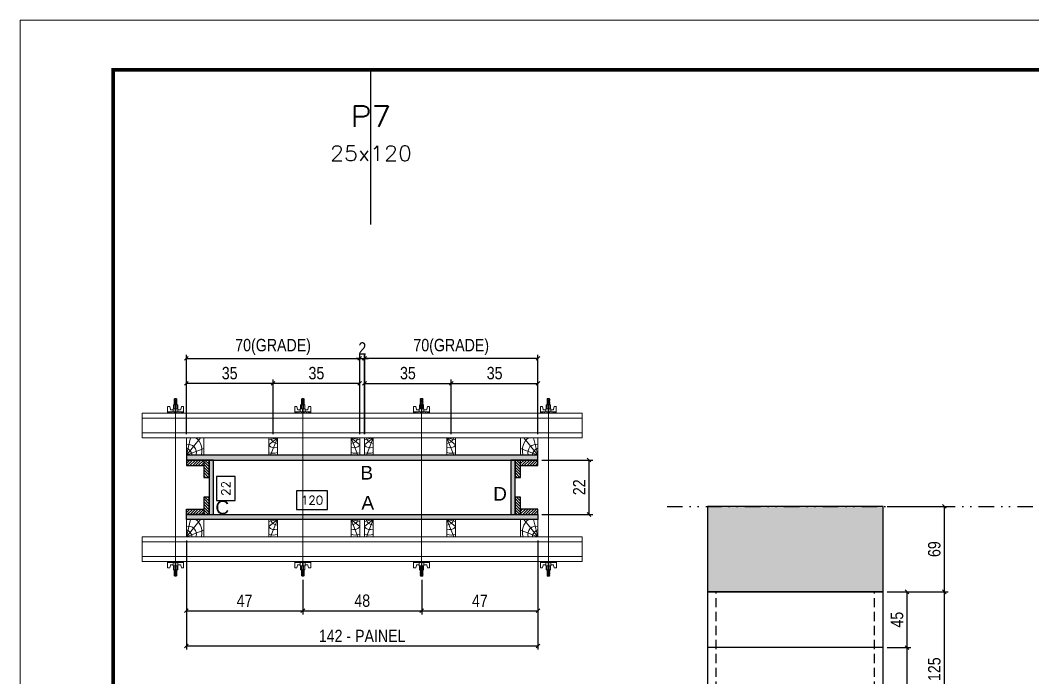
# Model space of a CAD drawing. Extents: x 14400 to 24104, y -21631 to 6985.
# Drawn here: x 16012 to 16830, y 3008 to 3539 of the extents above; entities that cross this region are included whole.
import ezdxf
from ezdxf.enums import TextEntityAlignment as Align

# ---------------------------------------------------------------- set-up
doc = ezdxf.new("R2010")
doc.units = 0
for name, pattern in [('DASHED', [0.75, 0.5, -0.25]), ('DIVIDE2', [0.625, 0.25, -0.125, 0, -0.125, 0, -0.125]), ('HIDDEN', [0.375, 0.25, -0.125])]:
    doc.linetypes.add(name, pattern=pattern)
for name, color, linetype in [('CHAPA', 1, 'Continuous'), ('COTA', 241, 'Continuous'), ('MEIO_PONT', 93, 'Continuous'), ('Nível', 160, 'Continuous'), ('Painéis', 200, 'Continuous'), ('SARR_2.2x7', 40, 'Continuous'), ('SARRAFO', 251, 'Continuous'), ('Texto de Titulo', 7, 'Continuous'), ('Texto Qtd Sarr', 242, 'Continuous'), ('TEXTO_GERAL', 7, 'Continuous')]:
    doc.layers.add(name, color=color, linetype=linetype)
for name, color, linetype, lineweight in [('Folhas', 255, 'Continuous', 9), ('Hachura', 251, 'Continuous', 9), ('Madeira', 126, 'Continuous', 18), ('Perfil Metálico', 224, 'Continuous', 18), ('SARRAFO DE PRESSAO', 251, 'DASHED', 9), ('Texto Seção', 7, 'Continuous', 15)]:
    doc.layers.add(name, color=color, linetype=linetype, lineweight=lineweight)
doc.styles.add('ARIAL', font='arial.ttf')
doc.styles.add('COTA TECNICA', font='techl___.ttf', dxfattribs={"height": 10})
doc.styles.add('COTA TECNICA 2X', font='techl___.ttf', dxfattribs={"height": 10})
doc.styles.add('ROMANS', font='romans.shx')
doc.dimstyles.new('PAINEL', dxfattribs={"dimtxt": 10, "dimasz": 3, "dimexe": 3, "dimexo": 3, "dimgap": 3, "dimtad": 1, "dimdec": 1, "dimzin": 12, "dimdsep": 46, "dimtxsty": 'COTA TECNICA', "dimblk1": 'OBLIQUE', "dimblk2": 'OBLIQUE', "dimsah": 1, "dimcen": 0.9, "dimclrd": 4, "dimclre": 4, "dimclrt": 240, "dimadec": 1, "dimazin": 3, "dimtfac": 1, "dimtdec": 1, "dimtmove": 0, "dimatfit": 3, "dimfxl": 1, "dimtolj": 1, "dimtzin": 12, "dimarcsym": 0})
doc.dimstyles.new('SECAO PILAR', dxfattribs={"dimtxt": 10, "dimasz": 3, "dimexe": 3, "dimexo": 3, "dimgap": 3, "dimtad": 1, "dimdec": 1, "dimlfac": 0.5, "dimzin": 12, "dimdsep": 46, "dimtxsty": 'COTA TECNICA 2X', "dimblk1": 'OBLIQUE', "dimblk2": 'OBLIQUE', "dimsah": 1, "dimcen": 0.9, "dimclrd": 256, "dimclre": 256, "dimclrt": 256, "dimadec": 1, "dimazin": 3, "dimtfac": 1, "dimtdec": 1, "dimtmove": 0, "dimatfit": 3, "dimfxl": 1, "dimtolj": 1, "dimtzin": 12, "dimarcsym": 0})
doc.dimstyles.new('SECÇÃO 2', dxfattribs={"dimtxt": 7, "dimasz": 6, "dimexe": 0.18, "dimexo": 2, "dimgap": -4, "dimtad": 3, "dimdec": 1, "dimlfac": 0.5, "dimzin": 12, "dimdsep": 46, "dimtxsty": 'ROMANS', "dimblk": 'ARCHTICK', "dimcen": 0.09, "dimse1": 1, "dimse2": 1, "dimsd1": 1, "dimsd2": 1, "dimclrd": 180, "dimclre": 5, "dimclrt": 1, "dimadec": 0, "dimazin": 3, "dimtfac": 1, "dimtdec": 1, "dimtofl": 0, "dimtmove": 0, "dimatfit": 3, "dimldrblk": 'ARCHTICK', "dimfxl": 1, "dimtolj": 1, "dimtzin": 0, "dimarcsym": 0})

# ---------------------------------------------------------------- blocks, each defined once
blk = doc.blocks.new('9999999999')
at = {"layer": 'Folhas'}
blk.add_lwpolyline([(98138.98, 34190.21), (99623.98, 34190.21), (99623.98, 35240.21), (98138.98, 35240.21)], close=True, dxfattribs=at)
at = {"layer": 'Folhas', "color": 30, "const_width": 3}
blk.add_lwpolyline([(98213.98, 34230.21), (99583.98, 34230.21), (99583.98, 35200.21), (98213.98, 35200.21)], close=True, dxfattribs=at)
blk = doc.blocks.new('*D941')
at = {"layer": 'COTA', "color": 180, "lineweight": -2, "transparency": 16777216}
for p, q in [((16185.53, 3170.49), (16170.53, 3170.49)), ((16170.53, 3170.49), (16170.53, 3151.16)), ((16185.53, 3151.16), (16185.53, 3170.49)), ((16170.53, 3151.16), (16185.53, 3151.16))]:
    blk.add_line(p, q, dxfattribs=at)
at = {"layer": 'Defpoints', "color": 0, "transparency": 16777216}
for p in [(16185.43, 3183.75), (16185.43, 3139.75), (16189.53, 3139.75)]:
    blk.add_point(p, dxfattribs=at)
at = {"layer": 'COTA', "color": 1, "transparency": 16777216, "insert": (16178.03, 3160.82), "char_height": 7, "attachment_point": 5, "rotation": 90, "style": 'ROMANS'}
blk.add_mtext('\\A1;22', dxfattribs=at)
blk = doc.blocks.new('_ArchTick')
at = {"color": 0, "linetype": 'ByBlock', "const_width": 0.15}
blk.add_lwpolyline([(-0.5, -0.5), (0.5, 0.5)], dxfattribs=at)
blk = doc.blocks.new('*D942')
at = {"layer": 'COTA', "color": 180, "lineweight": -2, "transparency": 16777216}
for p, q in [((16260.17, 3158.75), (16235.17, 3158.75)), ((16235.17, 3158.75), (16235.17, 3143.75)), ((16260.17, 3143.75), (16260.17, 3158.75)), ((16235.17, 3143.75), (16260.17, 3143.75))]:
    blk.add_line(p, q, dxfattribs=at)
at = {"layer": 'Defpoints', "color": 0, "transparency": 16777216}
for p in [(16168.11, 3139.75), (16408.11, 3139.75), (16408.11, 3139.75)]:
    blk.add_point(p, dxfattribs=at)
at = {"layer": 'COTA', "color": 1, "transparency": 16777216, "insert": (16247.67, 3151.25), "char_height": 7, "attachment_point": 5, "style": 'ROMANS'}
blk.add_mtext('\\A1;120', dxfattribs=at)
blk = doc.blocks.new('_Oblique')
at = {"color": 0, "linetype": 'ByBlock', "lineweight": -2}
blk.add_line((-0.5, -0.5), (0.5, 0.5), dxfattribs=at)
blk = doc.blocks.new('*D943')
at = {"layer": 'COTA', "lineweight": -2, "transparency": 16777216}
for p, q in [((16146.11, 3118.76), (16146.11, 3030.59)), ((16430.11, 3118.8), (16430.11, 3030.59)), ((16146.11, 3033.59), (16430.11, 3033.59))]:
    blk.add_line(p, q, dxfattribs=at)
at = {"layer": 'Defpoints', "color": 0, "transparency": 16777216}
for p in [(16146.11, 3121.76), (16430.11, 3121.8), (16430.11, 3033.59)]:
    blk.add_point(p, dxfattribs=at)
at = {"layer": 'COTA', "lineweight": -2, "transparency": 16777216, "xscale": 3, "yscale": 3, "zscale": 3, "rotation": 180}
blk.add_blockref('_Oblique', (16146.11, 3033.59), dxfattribs=at)
at = {"layer": 'COTA', "lineweight": -2, "transparency": 16777216, "xscale": 3, "yscale": 3, "zscale": 3}
blk.add_blockref('_Oblique', (16430.11, 3033.59), dxfattribs=at)
at = {"layer": 'COTA', "transparency": 16777216, "insert": (16288.11, 3041.66), "char_height": 10, "attachment_point": 5, "style": 'COTA TECNICA 2X'}
blk.add_mtext('\\A1;142 - PAINEL', dxfattribs=at)
blk = doc.blocks.new('*D944')
at = {"layer": 'COTA', "lineweight": -2, "transparency": 16777216}
for p, q in [((16146.11, 3118.75), (16146.11, 3059.01)), ((16240.18, 3086.98), (16240.18, 3059.01)), ((16146.11, 3062.01), (16240.18, 3062.01))]:
    blk.add_line(p, q, dxfattribs=at)
at = {"layer": 'Defpoints', "color": 0, "transparency": 16777216}
for p in [(16146.11, 3121.75), (16240.18, 3089.98), (16240.18, 3062.01)]:
    blk.add_point(p, dxfattribs=at)
at = {"layer": 'COTA', "lineweight": -2, "transparency": 16777216, "xscale": 3, "yscale": 3, "zscale": 3, "rotation": 180}
blk.add_blockref('_Oblique', (16146.11, 3062.01), dxfattribs=at)
at = {"layer": 'COTA', "lineweight": -2, "transparency": 16777216, "xscale": 3, "yscale": 3, "zscale": 3}
blk.add_blockref('_Oblique', (16240.18, 3062.01), dxfattribs=at)
at = {"layer": 'COTA', "transparency": 16777216, "insert": (16193.15, 3070.09), "char_height": 10, "attachment_point": 5, "style": 'COTA TECNICA 2X'}
blk.add_mtext('\\A1;47', dxfattribs=at)
blk = doc.blocks.new('*D945')
at = {"layer": 'COTA', "lineweight": -2, "transparency": 16777216}
for p, q in [((16430.11, 3118.75), (16430.11, 3059.01)), ((16336.18, 3086.98), (16336.18, 3059.01)), ((16336.18, 3062.01), (16430.11, 3062.01))]:
    blk.add_line(p, q, dxfattribs=at)
at = {"layer": 'Defpoints', "color": 0, "transparency": 16777216}
for p in [(16430.11, 3121.75), (16336.18, 3089.98), (16430.11, 3062.01)]:
    blk.add_point(p, dxfattribs=at)
at = {"layer": 'COTA', "lineweight": -2, "transparency": 16777216, "xscale": 3, "yscale": 3, "zscale": 3, "rotation": 180}
blk.add_blockref('_Oblique', (16336.18, 3062.01), dxfattribs=at)
at = {"layer": 'COTA', "lineweight": -2, "transparency": 16777216, "xscale": 3, "yscale": 3, "zscale": 3}
blk.add_blockref('_Oblique', (16430.11, 3062.01), dxfattribs=at)
at = {"layer": 'COTA', "transparency": 16777216, "insert": (16383.15, 3070.09), "char_height": 10, "attachment_point": 5, "style": 'COTA TECNICA 2X'}
blk.add_mtext('\\A1;47', dxfattribs=at)
blk = doc.blocks.new('C')
at = {"layer": 'Hachura', "color": 0}
for p, q in [((0, 3.22), (0, -3.22)), ((0.45, 3.22), (0, 3.22)), ((0.46, 3.16), (0, 3.16)), ((0.46, 3.05), (0, 3.05)), ((0.46, 2.88), (0, 2.88)), ((0, 2.75), (0, -1.16)), ((0.46, 2.65), (0, 2.65)), ((0.46, 2.23), (0, 2.23)), ((0.46, 1.51), (0, 1.51)), ((0.39, 0.49), (0.17, 0.49)), ((0.45, -3.23), (0.45, 3.22)), ((0.45, 3.22), (2.58, 3.22)), ((1.74, 0.97), (0.45, 0.97)), ((1.45, 0.1), (0.45, 0.1)), ((1.35, 1.94), (1.35, 0.96)), ((2.58, 2.39), (1.47, 2.09)), ((1.74, -0.97), (1.74, 0.97)), ((1.74, 0.97), (1.74, 0.84)), ((1.74, 0.97), (1.74, 0.84)), ((1.74, 0.84), (3.35, 0.84)), ((3.35, 0.45), (1.74, 0.45)), ((2.58, 3.22), (2.58, 2.39)), ((3.32, 0.84), (3.32, -0.84)), ((3.35, 0.84), (3.35, -0.84)), ((3.68, 0.45), (3.35, 0.45)), ((3.84, -0.52), (3.35, 0.45)), ((3.35, 0.06), (3.67, -0.57)), ((3.68, 0.45), (4.16, -0.52)), ((3.72, 0.5), (4.25, -0.57)), ((4.37, -0.55), (3.83, 0.53)), ((4.15, 0.45), (3.93, 0.45)), ((4.42, -0.52), (3.93, 0.45)), ((4.15, 0.45), (4.26, 0.45)), ((4.26, 0.45), (4.74, -0.52)), ((4.3, 0.5), (4.83, -0.57)), ((4.95, -0.55), (4.41, 0.53)), ((4.51, 0.45), (4.84, 0.45)), ((5, -0.52), (4.51, 0.45)), ((4.84, 0.45), (5.32, -0.52)), ((4.88, 0.5), (5.41, -0.57)), ((5.53, -0.55), (4.99, 0.53)), ((5.58, -0.52), (5.09, 0.45)), ((5.42, 0.45), (5.09, 0.45)), ((5.58, -0.52), (5.09, 0.45)), ((5.42, 0.45), (5.74, -0.19)), ((5.46, 0.5), (5.74, -0.07)), ((5.74, 0.19), (5.57, 0.53)), ((5.74, 0.32), (5.68, 0.45)), ((5.68, 0.45), (5.74, 0.45)), ((5.74, 0.45), (5.9, 0.29)), ((5.74, 0.45), (5.74, -0.52)), ((5.9, -0.36), (5.9, 0.29)), ((0.45, 0), (0, 0)), ((0.46, -1.52), (0, -1.52)), ((0.46, -2.23), (0, -2.23)), ((0.46, -2.65), (0, -2.65)), ((0.46, -2.88), (0, -2.88)), ((0.46, -3.05), (0, -3.05)), ((0.46, -3.16), (0, -3.16)), ((0, -3.22), (2.57, -3.22)), ((0.08, -0.48), (0.29, -0.48)), ((0.29, -0.48), (0.4, -0.48)), ((0.45, 0), (0.45, -0.97)), ((0.45, -0.16), (1.45, -0.16)), ((0.45, -0.65), (0.45, -0.32)), ((0.45, -3.23), (0.45, -0.65)), ((0.45, -0.97), (1.74, -0.97)), ((1.35, -1.94), (1.35, -0.97)), ((2.58, -2.39), (1.47, -2.1)), ((3.35, -0.32), (1.74, -0.32)), ((3.35, -0.84), (1.74, -0.84)), ((2.58, -3.23), (2.58, -2.39)), ((3.35, -0.07), (3.58, -0.52)), ((3.35, -0.52), (3.58, -0.52)), ((3.84, -0.52), (4.16, -0.52)), ((4.42, -0.52), (4.74, -0.52)), ((4.63, -0.52), (4.74, -0.52)), ((5, -0.52), (5.32, -0.52)), ((5.58, -0.52), (5.74, -0.52)), ((5.74, -0.52), (5.9, -0.36)), ((5.74, -0.52), (5.74, -0.52))]:
    blk.add_line(p, q, dxfattribs=at)
for centre, radius, start, end in [((1.52, 1.94), 0.161, 104.7436, 180), ((1.44, -0.03), 0.129, 272.695, 87.305), ((3.81, 0.39), 0.143, 25.5688, 154.4312), ((4.39, 0.39), 0.143, 25.5688, 154.4312), ((4.97, 0.39), 0.143, 25.5688, 154.4312), ((5.55, 0.39), 0.143, 25.5688, 154.4312), ((0.17, -0.37), 0.174, 221.744, 317.8592), ((1.52, -1.94), 0.161, 180, 255.2564), ((3.71, -0.4), 0.174, 222.1408, 318.256), ((4.29, -0.4), 0.174, 222.1408, 318.256), ((4.87, -0.4), 0.174, 222.1408, 318.256), ((5.45, -0.4), 0.174, 222.1408, 318.256), ((5.61, -0.4), 0.174, 317.8592, 318.256)]:
    blk.add_arc(centre, radius, start, end, dxfattribs=at)
blk = doc.blocks.new('*D946')
at = {"layer": 'COTA', "lineweight": -2, "transparency": 16777216}
for p, q in [((16240.18, 3086.98), (16240.18, 3059.01)), ((16336.18, 3086.98), (16336.18, 3059.01)), ((16240.18, 3062.01), (16336.18, 3062.01))]:
    blk.add_line(p, q, dxfattribs=at)
at = {"layer": 'Defpoints', "color": 0, "transparency": 16777216}
for p in [(16240.18, 3089.98), (16336.18, 3089.98), (16336.18, 3062.01)]:
    blk.add_point(p, dxfattribs=at)
at = {"layer": 'COTA', "lineweight": -2, "transparency": 16777216, "xscale": 3, "yscale": 3, "zscale": 3, "rotation": 180}
blk.add_blockref('_Oblique', (16240.18, 3062.01), dxfattribs=at)
at = {"layer": 'COTA', "lineweight": -2, "transparency": 16777216, "xscale": 3, "yscale": 3, "zscale": 3}
blk.add_blockref('_Oblique', (16336.18, 3062.01), dxfattribs=at)
at = {"layer": 'COTA', "transparency": 16777216, "insert": (16288.18, 3070.11), "char_height": 10, "attachment_point": 5, "style": 'COTA TECNICA 2X'}
blk.add_mtext('\\A1;48', dxfattribs=at)
blk = doc.blocks.new('*D947')
at = {"layer": 'COTA', "lineweight": -2, "transparency": 16777216}
for p, q in [((16290.01, 3204.75), (16290.01, 3248.68)), ((16360.11, 3204.75), (16360.11, 3248.68)), ((16290.01, 3245.68), (16360.11, 3245.68))]:
    blk.add_line(p, q, dxfattribs=at)
at = {"layer": 'Defpoints', "color": 0, "transparency": 16777216}
for p in [(16360.11, 3245.68), (16290.01, 3201.75), (16360.11, 3201.75)]:
    blk.add_point(p, dxfattribs=at)
at = {"layer": 'COTA', "lineweight": -2, "transparency": 16777216, "xscale": 3, "yscale": 3, "zscale": 3, "rotation": 180}
blk.add_blockref('_Oblique', (16290.01, 3245.68), dxfattribs=at)
at = {"layer": 'COTA', "lineweight": -2, "transparency": 16777216, "xscale": 3, "yscale": 3, "zscale": 3}
blk.add_blockref('_Oblique', (16360.11, 3245.68), dxfattribs=at)
at = {"layer": 'COTA', "transparency": 16777216, "insert": (16325.06, 3253.9), "char_height": 10, "attachment_point": 5, "style": 'COTA TECNICA 2X'}
blk.add_mtext('\\A1;35', dxfattribs=at)
blk = doc.blocks.new('*D948')
at = {"layer": 'COTA', "lineweight": -2, "transparency": 16777216}
for p, q in [((16360.11, 3204.75), (16360.11, 3248.68)), ((16430.11, 3204.75), (16430.11, 3248.68)), ((16360.11, 3245.68), (16430.11, 3245.68))]:
    blk.add_line(p, q, dxfattribs=at)
at = {"layer": 'Defpoints', "color": 0, "transparency": 16777216}
for p in [(16430.11, 3245.68), (16360.11, 3201.75), (16430.11, 3201.75)]:
    blk.add_point(p, dxfattribs=at)
at = {"layer": 'COTA', "lineweight": -2, "transparency": 16777216, "xscale": 3, "yscale": 3, "zscale": 3, "rotation": 180}
blk.add_blockref('_Oblique', (16360.11, 3245.68), dxfattribs=at)
at = {"layer": 'COTA', "lineweight": -2, "transparency": 16777216, "xscale": 3, "yscale": 3, "zscale": 3}
blk.add_blockref('_Oblique', (16430.11, 3245.68), dxfattribs=at)
at = {"layer": 'COTA', "transparency": 16777216, "insert": (16395.11, 3253.9), "char_height": 10, "attachment_point": 5, "style": 'COTA TECNICA 2X'}
blk.add_mtext('\\A1;35', dxfattribs=at)
blk = doc.blocks.new('*D949')
at = {"layer": 'COTA', "lineweight": -2, "transparency": 16777216}
for p, q in [((16290.01, 3204.75), (16290.01, 3268.87)), ((16430.11, 3265.87), (16290.01, 3265.87)), ((16430.11, 3204.75), (16430.11, 3268.87))]:
    blk.add_line(p, q, dxfattribs=at)
at = {"layer": 'Defpoints', "color": 0, "transparency": 16777216}
for p in [(16290.01, 3265.87), (16290.01, 3201.75), (16430.11, 3201.75)]:
    blk.add_point(p, dxfattribs=at)
at = {"layer": 'COTA', "lineweight": -2, "transparency": 16777216, "xscale": 3, "yscale": 3, "zscale": 3, "rotation": 180}
blk.add_blockref('_Oblique', (16290.01, 3265.87), dxfattribs=at)
at = {"layer": 'COTA', "lineweight": -2, "transparency": 16777216, "xscale": 3, "yscale": 3, "zscale": 3}
blk.add_blockref('_Oblique', (16430.11, 3265.87), dxfattribs=at)
at = {"layer": 'COTA', "transparency": 16777216, "insert": (16360.06, 3275.09), "char_height": 10, "attachment_point": 5, "style": 'COTA TECNICA 2X'}
blk.add_mtext('\\A1;70(GRADE)', dxfattribs=at)
blk = doc.blocks.new('*D950')
at = {"layer": 'COTA', "lineweight": -2, "transparency": 16777216}
for p, q in [((16433.12, 3183.75), (16474.42, 3183.75)), ((16471.42, 3139.75), (16471.42, 3183.75)), ((16433.11, 3139.75), (16474.42, 3139.75))]:
    blk.add_line(p, q, dxfattribs=at)
at = {"layer": 'Defpoints', "color": 0, "transparency": 16777216}
for p in [(16430.12, 3183.75), (16471.42, 3183.75), (16430.11, 3139.75)]:
    blk.add_point(p, dxfattribs=at)
at = {"layer": 'COTA', "lineweight": -2, "transparency": 16777216, "xscale": 3, "yscale": 3, "zscale": 3}
for p, rotation in [((16471.42, 3183.75), 90), ((16471.42, 3139.75), 270)]:
    blk.add_blockref('_Oblique', p, dxfattribs=dict(at, rotation=rotation))
at = {"layer": 'COTA', "transparency": 16777216, "insert": (16463.42, 3161.75), "char_height": 10, "attachment_point": 5, "rotation": 90, "style": 'COTA TECNICA 2X'}
blk.add_mtext('\\A1;22', dxfattribs=at)
blk = doc.blocks.new('PONTALETE')
at = {"layer": 'Madeira'}
for q in [(2.71, 7), (7, 5.76), (7, 1.74)]:
    blk.add_line((0, 0), q, dxfattribs=at)
blk.add_lwpolyline([(0, 0), (7, 0), (7, 7), (0, 7)], close=True, dxfattribs=at)
for centre, radius, start, end in [((2.04, 0.06), 6.23, 37.2818, 109.0913), ((1.09, 0.9), 3.19, 343.603, 109.9847), ((-0.21, -0.78), 3.09, 14.6322, 86.0383)]:
    blk.add_arc(centre, radius, start, end, dxfattribs=at)
blk = doc.blocks.new('MEIO PONTALETE')
at = {"layer": 'Madeira'}
for q in [(2.71, 7), (3.5, 2.88), (3.5, 0.87)]:
    blk.add_line((0, 0), q, dxfattribs=at)
blk.add_lwpolyline([(0, 0), (3.5, 0), (3.5, 7), (0, 7)], close=True, dxfattribs=at)
for centre, radius, start, end in [((2.04, 0.06), 6.23, 76.4499, 109.0913), ((1.09, 0.9), 3.19, 40.9063, 109.9847), ((-0.21, -0.78), 3.09, 14.6322, 86.0383)]:
    blk.add_arc(centre, radius, start, end, dxfattribs=at)
blk = doc.blocks.new('titulo1')
at = {"layer": 'Defpoints', "color": 252, "linetype": 'HIDDEN', "ltscale": 2}
blk.add_line((0, 0), (0, 125), dxfattribs=at)
at = {"layer": 'Defpoints', "style": 'ROMANS', "oblique": 15}
blk.add_attdef('FOLHA', text='', height=10, dxfattribs=at).set_placement((0, 15.58), align=Align.MIDDLE_CENTER)
at = {"layer": 'Texto Qtd Sarr', "color": 3, "style": 'ROMANS', "oblique": 15}
for tag, height, p in [('TITULO', 17, (0, 71.45)), ('SEÇÃO', 12, (0, 41.55))]:
    blk.add_attdef(tag, text='', height=height, dxfattribs=at).set_placement(p, align=Align.MIDDLE_CENTER)
blk = doc.blocks.new('*D951')
at = {"layer": 'COTA', "lineweight": -2, "transparency": 16777216}
for p, q in [((16216.11, 3204.75), (16216.11, 3248.68)), ((16286.21, 3204.75), (16286.21, 3248.68)), ((16286.21, 3245.68), (16216.11, 3245.68))]:
    blk.add_line(p, q, dxfattribs=at)
at = {"layer": 'Defpoints', "color": 0, "transparency": 16777216}
for p in [(16216.11, 3245.68), (16216.11, 3201.75), (16286.21, 3201.75)]:
    blk.add_point(p, dxfattribs=at)
at = {"layer": 'COTA', "lineweight": -2, "transparency": 16777216, "xscale": 3, "yscale": 3, "zscale": 3, "rotation": 180}
blk.add_blockref('_Oblique', (16216.11, 3245.68), dxfattribs=at)
at = {"layer": 'COTA', "lineweight": -2, "transparency": 16777216, "xscale": 3, "yscale": 3, "zscale": 3}
blk.add_blockref('_Oblique', (16286.21, 3245.68), dxfattribs=at)
at = {"layer": 'COTA', "transparency": 16777216, "insert": (16251.16, 3253.9), "char_height": 10, "attachment_point": 5, "style": 'COTA TECNICA 2X'}
blk.add_mtext('\\A1;35', dxfattribs=at)
blk = doc.blocks.new('*D952')
at = {"layer": 'COTA', "lineweight": -2, "transparency": 16777216}
for p, q in [((16146.11, 3204.75), (16146.11, 3248.68)), ((16216.11, 3204.75), (16216.11, 3248.68)), ((16216.11, 3245.68), (16146.11, 3245.68))]:
    blk.add_line(p, q, dxfattribs=at)
at = {"layer": 'Defpoints', "color": 0, "transparency": 16777216}
for p in [(16146.11, 3245.68), (16146.11, 3201.75), (16216.11, 3201.75)]:
    blk.add_point(p, dxfattribs=at)
at = {"layer": 'COTA', "lineweight": -2, "transparency": 16777216, "xscale": 3, "yscale": 3, "zscale": 3, "rotation": 180}
blk.add_blockref('_Oblique', (16146.11, 3245.68), dxfattribs=at)
at = {"layer": 'COTA', "lineweight": -2, "transparency": 16777216, "xscale": 3, "yscale": 3, "zscale": 3}
blk.add_blockref('_Oblique', (16216.11, 3245.68), dxfattribs=at)
at = {"layer": 'COTA', "transparency": 16777216, "insert": (16181.11, 3253.9), "char_height": 10, "attachment_point": 5, "style": 'COTA TECNICA 2X'}
blk.add_mtext('\\A1;35', dxfattribs=at)
blk = doc.blocks.new('*D953')
at = {"layer": 'COTA', "lineweight": -2, "transparency": 16777216}
for p, q in [((16146.12, 3204.75), (16146.12, 3268.87)), ((16146.12, 3265.87), (16286.21, 3265.87)), ((16286.21, 3204.75), (16286.21, 3268.87))]:
    blk.add_line(p, q, dxfattribs=at)
at = {"layer": 'Defpoints', "color": 0, "transparency": 16777216}
for p in [(16286.21, 3265.87), (16146.12, 3201.75), (16286.21, 3201.75)]:
    blk.add_point(p, dxfattribs=at)
at = {"layer": 'COTA', "lineweight": -2, "transparency": 16777216, "xscale": 3, "yscale": 3, "zscale": 3, "rotation": 180}
blk.add_blockref('_Oblique', (16146.12, 3265.87), dxfattribs=at)
at = {"layer": 'COTA', "lineweight": -2, "transparency": 16777216, "xscale": 3, "yscale": 3, "zscale": 3}
blk.add_blockref('_Oblique', (16286.21, 3265.87), dxfattribs=at)
at = {"layer": 'COTA', "transparency": 16777216, "insert": (16216.17, 3275.09), "char_height": 10, "attachment_point": 5, "style": 'COTA TECNICA 2X'}
blk.add_mtext('\\A1;70(GRADE)', dxfattribs=at)
blk = doc.blocks.new('*D972')
at = {"layer": 'COTA', "lineweight": -2, "transparency": 16777216}
for p, q in [((16286.21, 3265.87), (16283.21, 3265.87)), ((16286.21, 3204.75), (16286.21, 3268.87)), ((16286.21, 3265.87), (16290.21, 3265.87)), ((16290.21, 3204.75), (16290.21, 3268.87)), ((16290.21, 3265.87), (16293.21, 3265.87))]:
    blk.add_line(p, q, dxfattribs=at)
at = {"layer": 'Defpoints', "color": 0, "transparency": 16777216}
for p in [(16290.21, 3265.87), (16286.21, 3201.75), (16290.21, 3201.75)]:
    blk.add_point(p, dxfattribs=at)
at = {"layer": 'COTA', "lineweight": -2, "transparency": 16777216, "xscale": 3, "yscale": 3, "zscale": 3}
blk.add_blockref('_Oblique', (16286.21, 3265.87), dxfattribs=at)
at = {"layer": 'COTA', "lineweight": -2, "transparency": 16777216, "xscale": 3, "yscale": 3, "zscale": 3, "rotation": 180}
blk.add_blockref('_Oblique', (16290.21, 3265.87), dxfattribs=at)
at = {"layer": 'COTA', "transparency": 16777216, "insert": (16288.21, 3273.87), "char_height": 10, "attachment_point": 5, "style": 'COTA TECNICA 2X'}
blk.add_mtext('\\A1;2', dxfattribs=at)
blk = doc.blocks.new('*D970')
at = {"layer": 'COTA', "color": 4, "lineweight": -2, "transparency": 16777216}
for p, q in [((16712.01, 3077.29), (16761.37, 3077.29)), ((16758.37, 2952.29), (16758.37, 3077.29)), ((16712.01, 2952.29), (16761.37, 2952.29))]:
    blk.add_line(p, q, dxfattribs=at)
at = {"layer": 'Defpoints', "color": 0, "transparency": 16777216}
for p in [(16709.01, 3077.29), (16758.37, 3077.29), (16709.01, 2952.29)]:
    blk.add_point(p, dxfattribs=at)
at = {"layer": 'COTA', "color": 4, "lineweight": -2, "transparency": 16777216, "xscale": 3, "yscale": 3, "zscale": 3}
for p, rotation in [((16758.37, 3077.29), 90), ((16758.37, 2952.29), 270)]:
    blk.add_blockref('_Oblique', p, dxfattribs=dict(at, rotation=rotation))
at = {"layer": 'COTA', "color": 240, "transparency": 16777216, "insert": (16750.26, 3014.79), "char_height": 10, "attachment_point": 5, "rotation": 90, "style": 'COTA TECNICA'}
blk.add_mtext('\\A1;125', dxfattribs=at)
blk = doc.blocks.new('*D971')
at = {"layer": 'COTA', "color": 4, "lineweight": -2, "transparency": 16777216}
for p, q in [((16712.01, 3032.29), (16731.26, 3032.29)), ((16728.26, 2952.29), (16728.26, 3032.29)), ((16712.01, 2952.29), (16731.26, 2952.29))]:
    blk.add_line(p, q, dxfattribs=at)
at = {"layer": 'Defpoints', "color": 0, "transparency": 16777216}
for p in [(16709.01, 3032.29), (16728.26, 3032.29), (16709.01, 2952.29)]:
    blk.add_point(p, dxfattribs=at)
at = {"layer": 'COTA', "color": 4, "lineweight": -2, "transparency": 16777216, "xscale": 3, "yscale": 3, "zscale": 3}
for p, rotation in [((16728.26, 3032.29), 90), ((16728.26, 2952.29), 270)]:
    blk.add_blockref('_Oblique', p, dxfattribs=dict(at, rotation=rotation))
at = {"layer": 'COTA', "color": 240, "transparency": 16777216, "insert": (16720.14, 2992.29), "char_height": 10, "attachment_point": 5, "rotation": 90, "style": 'COTA TECNICA'}
blk.add_mtext('\\A1;80', dxfattribs=at)
blk = doc.blocks.new('*D975')
at = {"layer": 'COTA', "color": 4, "lineweight": -2, "transparency": 16777216}
for p, q in [((16712.01, 3077.29), (16731.26, 3077.29)), ((16728.26, 3032.29), (16728.26, 3077.29)), ((16712.01, 3032.29), (16731.26, 3032.29))]:
    blk.add_line(p, q, dxfattribs=at)
at = {"layer": 'Defpoints', "color": 0, "transparency": 16777216}
for p in [(16709.01, 3077.29), (16728.26, 3077.29), (16709.01, 3032.29)]:
    blk.add_point(p, dxfattribs=at)
at = {"layer": 'COTA', "color": 4, "lineweight": -2, "transparency": 16777216, "xscale": 3, "yscale": 3, "zscale": 3}
for p, rotation in [((16728.26, 3077.29), 90), ((16728.26, 3032.29), 270)]:
    blk.add_blockref('_Oblique', p, dxfattribs=dict(at, rotation=rotation))
at = {"layer": 'COTA', "color": 240, "transparency": 16777216, "insert": (16720.15, 3054.79), "char_height": 10, "attachment_point": 5, "rotation": 90, "style": 'COTA TECNICA'}
blk.add_mtext('\\A1;45', dxfattribs=at)
blk = doc.blocks.new('*D976')
at = {"layer": 'COTA', "color": 4, "lineweight": -2, "transparency": 16777216}
for p, q in [((16712.01, 3146.29), (16761.37, 3146.29)), ((16758.37, 3077.29), (16758.37, 3146.29)), ((16712.01, 3077.29), (16761.37, 3077.29))]:
    blk.add_line(p, q, dxfattribs=at)
at = {"layer": 'Defpoints', "color": 0, "transparency": 16777216}
for p in [(16709.01, 3146.29), (16758.37, 3146.29), (16709.01, 3077.29)]:
    blk.add_point(p, dxfattribs=at)
at = {"layer": 'COTA', "color": 4, "lineweight": -2, "transparency": 16777216, "xscale": 3, "yscale": 3, "zscale": 3}
for p, rotation in [((16758.37, 3146.29), 90), ((16758.37, 3077.29), 270)]:
    blk.add_blockref('_Oblique', p, dxfattribs=dict(at, rotation=rotation))
at = {"layer": 'COTA', "color": 240, "transparency": 16777216, "insert": (16750.24, 3111.79), "char_height": 10, "attachment_point": 5, "rotation": 90, "style": 'COTA TECNICA'}
blk.add_mtext('\\A1;69', dxfattribs=at)

msp = doc.modelspace()

# ---------------------------------------------------------------- hatches: boundary and pattern name
at = {"layer": 'COTA'}
h = msp.add_hatch(dxfattribs=at)
h.set_pattern_fill('AR-CONC', color=256, scale=0.03)
h.set_pattern_definition([(50, (-7, -2297.15), (5.4655401, -0.4781726), [0.5715, -6.2865]), (355, (-7, -2297.15), (-1.0573026, 5.7317054), [0.4572, -5.0292175]), (100.451445, (-6.5445, -2297.19), (4.4082374, 5.2535326), [0.4857003, -5.3427073]), (46.1842, (-7, -2295.626), (8.1323712, -1.2612698), [0.85725, -9.42975]), (96.63556, (-6.322, -2295.731), (7.122124, 7.4227837), [0.7285507, -8.0140682]), (351.18415, (-7, -2295.626), (7.122124, 7.4227837), [0.685799, -7.543792]), (21, (-6.238, -2296.007), (4.5484317, -3.067956), [0.5715, -6.2865]), (326, (-6.238, -2296.007), (1.8540609, 5.525639), [0.4572, -5.0292]), (71.451445, (-5.859, -2296.263), (6.4024926, 2.457683), [0.4857003, -5.3426981]), (37.5, (-7, -2297.1502), (0.0926581, 2.53665117), [0, -4.96824, 0, -5.1054, 0, -5.04825]), (7.5, (-7, -2297.1502), (2.00458988, 3.00541724), [0, -2.91084, 0, -4.85394, 0, -1.92405]), (327.5, (-8.6993, -2297.1502), (4.06771786, -0.17186232), [0, -1.905, 0, -5.9436, 0, -7.8867]), (317.5, (-9.4613, -2297.1502), (4.44387544, 0.7627947), [0, -2.4765, 0, -3.94716, 0, -5.6007])])
h.paths.add_polyline_path([(16709.01, 3146.29), (16567.01, 3146.29), (16567.01, 3077.29), (16709.01, 3077.29)])
at = {"layer": 'Hachura'}
h = msp.add_hatch(color=256, dxfattribs=at)
h.dxf.hatch_style = 1
h.paths.add_polyline_path([(16430.11, 3183.75), (16430.11, 3187.75), (16146.11, 3187.75), (16146.11, 3183.75)])
h = msp.add_hatch(dxfattribs=at)
h.set_pattern_fill('ANSI31', color=256, scale=0.5, angle=180, style=0)
h.set_pattern_definition([(225, (7022.1627, -19745.6582), (1.12253202, -1.12253202), [])])
h.paths.add_polyline_path([(16160.11, 3183.75), (16160.11, 3179.35), (16146.11, 3179.35), (16146.11, 3183.75)])
h = msp.add_hatch(dxfattribs=at)
h.set_pattern_fill('ANSI31', color=256, scale=0.5, angle=270, style=0)
h.set_pattern_definition([(315, (39055.9227, -6319.2019), (1.12253202, 1.12253202), [])])
h.paths.add_polyline_path([(16164.51, 3169.75), (16160.11, 3169.75), (16160.11, 3183.75), (16164.51, 3183.75)])
h = msp.add_hatch(color=256, dxfattribs=at)
h.dxf.hatch_style = 1
h.paths.add_polyline_path([(16164.51, 3139.75), (16168.11, 3139.75), (16168.11, 3183.75), (16164.51, 3183.75)])
h = msp.add_hatch(color=256, dxfattribs=at)
h.dxf.hatch_style = 1
h.paths.add_polyline_path([(16408.11, 3139.75), (16411.71, 3139.75), (16411.71, 3183.75), (16408.11, 3183.75)])
h = msp.add_hatch(dxfattribs=at)
h.set_pattern_fill('ANSI31', color=256, scale=0.5, angle=270, style=0)
h.set_pattern_definition([(315, (39307.5227, -6319.2019), (1.12253202, 1.12253202), [])])
h.paths.add_polyline_path([(16416.11, 3169.75), (16411.71, 3169.75), (16411.71, 3183.75), (16416.11, 3183.75)])
h = msp.add_hatch(dxfattribs=at)
h.set_pattern_fill('ANSI31', color=256, scale=0.5, angle=180, style=0)
h.set_pattern_definition([(225, (7292.1627, -19745.6582), (1.12253202, -1.12253202), [])])
h.paths.add_polyline_path([(16430.11, 3183.75), (16430.11, 3179.35), (16416.11, 3179.35), (16416.11, 3183.75)])
h = msp.add_hatch(dxfattribs=at)
h.set_pattern_fill('ANSI31', color=256, scale=0.5, angle=270, style=0)
h.set_pattern_definition([(315, (39055.9227, -6349.2019), (1.12253202, 1.12253202), [])])
h.paths.add_polyline_path([(16164.51, 3139.75), (16160.11, 3139.75), (16160.11, 3153.75), (16164.51, 3153.75)])
h = msp.add_hatch(dxfattribs=at)
h.set_pattern_fill('ANSI31', color=256, scale=0.5, angle=270, style=0)
h.set_pattern_definition([(315, (39307.5227, -6349.2019), (1.12253202, 1.12253202), [])])
h.paths.add_polyline_path([(16416.11, 3139.75), (16411.71, 3139.75), (16411.71, 3153.75), (16416.11, 3153.75)])
h = msp.add_hatch(dxfattribs=at)
h.set_pattern_fill('ANSI31', color=256, scale=0.5, angle=180, style=0)
h.set_pattern_definition([(225, (7022.1627, -19751.6582), (1.12253202, -1.12253202), [])])
h.paths.add_polyline_path([(16160.11, 3139.75), (16160.11, 3144.15), (16146.11, 3144.15), (16146.11, 3139.75)])
h = msp.add_hatch(dxfattribs=at)
h.set_pattern_fill('ANSI31', color=256, scale=0.5, angle=180, style=0)
h.set_pattern_definition([(225, (6927.1627, -19751.6582), (1.12253202, -1.12253202), [])])
h.paths.add_polyline_path([(16416.11, 3139.75), (16416.11, 3144.15), (16430.11, 3144.15), (16430.11, 3139.75)])
h = msp.add_hatch(color=256, dxfattribs=at)
h.dxf.hatch_style = 1
h.paths.add_polyline_path([(16430.11, 3139.75), (16430.11, 3135.75), (16146.11, 3135.75), (16146.11, 3139.75)])

# ---------------------------------------------------------------- linework, layer by layer
at = {"layer": 'CHAPA'}
for points in [[(16430.11, 3183.75), (16430.11, 3187.75), (16146.11, 3187.75), (16146.11, 3183.75)], [(16164.51, 3139.75), (16168.11, 3139.75), (16168.11, 3183.75), (16164.51, 3183.75)], [(16408.11, 3139.75), (16411.71, 3139.75), (16411.71, 3183.75), (16408.11, 3183.75)], [(16430.11, 3139.75), (16430.11, 3135.75), (16146.11, 3135.75), (16146.11, 3139.75)]]:
    msp.add_lwpolyline(points, close=True, dxfattribs=at)
at = {"layer": 'COTA'}
msp.add_lwpolyline([(16567.01, 3077.29), (16709.01, 3077.29), (16709.01, 3146.29), (16567.01, 3146.29)], close=True, dxfattribs=at)
at = {"layer": 'Hachura'}
for p, q in [((16137.43, 3090.98), (16137.43, 3228.72)), ((16240.11, 3090.98), (16240.12, 3228.72)), ((16336.11, 3090.98), (16336.12, 3228.72)), ((16438.5, 3090.98), (16438.5, 3228.72))]:
    msp.add_line(p, q, dxfattribs=at)
at = {"layer": 'Madeira'}
for points in [[(16286.21, 3187.75), (16286.21, 3201.75), (16146.11, 3201.75), (16146.11, 3187.75)], [(16290.01, 3187.75), (16290.01, 3201.75), (16430.11, 3201.75), (16430.11, 3187.75)], [(16286.21, 3121.75), (16286.21, 3135.75), (16146.11, 3135.75), (16146.11, 3121.75)], [(16290.01, 3121.75), (16290.01, 3135.75), (16430.11, 3135.75), (16430.11, 3121.75)]]:
    msp.add_lwpolyline(points, close=True, dxfattribs=at)
at = {"layer": 'Nível', "color": 4, "linetype": 'DIVIDE2', "ltscale": 50}
msp.add_line((16534.36, 3146.29), (17456.97, 3146.29), dxfattribs=at)
at = {"layer": 'Painéis'}
for p, q in [((16567.01, 3077.29), (16567.01, 2830.29)), ((16709.01, 3077.29), (16567.01, 3077.29)), ((16709.01, 2830.29), (16709.01, 3077.29)), ((16709.01, 3032.29), (16567.01, 3032.29))]:
    msp.add_line(p, q, dxfattribs=at)
at = {"layer": 'Perfil Metálico'}
for p, q in [((16465.83, 3217.69), (16110.4, 3217.69)), ((16465.83, 3205.69), (16110.4, 3205.69)), ((16465.83, 3117.75), (16110.4, 3117.75)), ((16465.83, 3105.75), (16110.4, 3105.75))]:
    msp.add_line(p, q, dxfattribs=at)
for points in [[(16465.83, 3201.75), (16465.83, 3221.75), (16110.4, 3221.69), (16110.4, 3201.69)], [(16110.4, 3121.75), (16110.4, 3101.75), (16465.83, 3101.81), (16465.83, 3121.81)]]:
    msp.add_lwpolyline(points, close=True, dxfattribs=at)
at = {"layer": 'SARR_2.2x7', "linetype": 'HIDDEN', "ltscale": 30}
for p, q in [((16574.01, 2952.29), (16574.01, 3077.29)), ((16702.01, 2952.29), (16702.01, 3077.29))]:
    msp.add_line(p, q, dxfattribs=at)
at = {"layer": 'SARRAFO'}
for points in [[(16160.11, 3183.75), (16146.11, 3183.75), (16146.11, 3179.35), (16160.11, 3179.35)], [(16416.11, 3179.35), (16430.11, 3179.35), (16430.11, 3183.75), (16416.11, 3183.75)], [(16160.11, 3139.75), (16146.11, 3139.75), (16146.11, 3144.15), (16160.11, 3144.15)], [(16416.11, 3139.75), (16430.11, 3139.75), (16430.11, 3144.15), (16416.11, 3144.15)]]:
    msp.add_lwpolyline(points, dxfattribs=at)
for points in [[(16160.11, 3183.75), (16160.11, 3169.75), (16164.51, 3169.75), (16164.51, 3183.75)], [(16411.71, 3183.75), (16411.71, 3169.75), (16416.11, 3169.75), (16416.11, 3183.75)], [(16160.11, 3153.75), (16160.11, 3139.75), (16164.51, 3139.75), (16164.51, 3153.75)], [(16411.71, 3153.75), (16411.71, 3139.75), (16416.11, 3139.75), (16416.11, 3153.75)]]:
    msp.add_lwpolyline(points, close=True, dxfattribs=at)

# ---------------------------------------------------------------- block references
at = {"layer": 'Hachura', "linetype": 'Continuous', "yscale": 2, "zscale": 2}
for p, xscale, rotation in [((16137.43, 3221.72), -2, 270), ((16240.11, 3221.72), 2, 90.00000000000001), ((16336.11, 3221.72), 2, 90.00000000000001), ((16438.49, 3221.72), 2, 90.00000000000001), ((16137.43, 3101.78), 2, 270), ((16240.11, 3101.78), -2, 90), ((16336.11, 3101.78), -2, 90), ((16438.5, 3101.78), -2, 90)]:
    msp.add_blockref('C', p, dxfattribs=dict(at, xscale=xscale, rotation=rotation))
at = {"layer": 'MEIO_PONT'}
for name, p, xscale, yscale, zscale, rotation in [('PONTALETE', (16146.11, 3187.75), -2, 2, 2, 270), ('MEIO PONTALETE', (16219.61, 3201.75), 1.999999997962732, 1.999999997962732, 1.999999997962732, 180), ('MEIO PONTALETE', (16279.21, 3201.75), -1.999999997962732, 1.999999997962732, 1.999999997962732, 180), ('MEIO PONTALETE', (16297.01, 3201.75), 1.999999997962732, 1.999999997962732, 1.999999997962732, 180), ('MEIO PONTALETE', (16356.61, 3201.75), -1.999999997962732, 1.999999997962732, 1.999999997962732, 180), ('PONTALETE', (16430.11, 3187.75), 2, 2, 2, 89.99999999999997), ('PONTALETE', (16146.11, 3121.75), -2, 2, 2, 270), ('MEIO PONTALETE', (16219.61, 3135.75), 1.999999997962732, 1.999999997962732, 1.999999997962732, 180), ('MEIO PONTALETE', (16279.21, 3135.75), -1.999999997962732, 1.999999997962732, 1.999999997962732, 180), ('MEIO PONTALETE', (16297.01, 3135.75), 1.999999997962732, 1.999999997962732, 1.999999997962732, 180), ('MEIO PONTALETE', (16356.61, 3135.75), -1.999999997962732, 1.999999997962732, 1.999999997962732, 180), ('PONTALETE', (16430.11, 3121.75), 2, 2, 2, 89.99999999999997)]:
    msp.add_blockref(name, p, dxfattribs=dict(at, xscale=xscale, yscale=yscale, zscale=zscale, rotation=rotation))
at = {"layer": 'SARRAFO DE PRESSAO', "color": 6, "linetype": 'ByBlock'}
msp.add_blockref('9999999999', (-82127.01, -31701.2), dxfattribs=at)
at = {"layer": 'Texto Seção'}
ref = msp.add_blockref('titulo1', (16295.21, 3374), dxfattribs=at)
ref.add_attrib('TITULO', 'P7', dxfattribs={"layer": 'Texto de Titulo', "color": 7, "height": 17, "style": 'ROMANS', "width": 1.1}).set_placement((16295.21, 3461.5), align=Align.MIDDLE_CENTER)
ref.add_attrib('SEÇÃO', '25x120', dxfattribs={"layer": 'Texto de Titulo', "color": 7, "height": 12, "style": 'ROMANS', "width": 1.1}).set_placement((16295.21, 3431.5), align=Align.MIDDLE_CENTER)

# ---------------------------------------------------------------- texts
at = {"layer": 'TEXTO_GERAL', "style": 'ARIAL'}
for s, p in [('B', (16291.88, 3173.5)), ('D', (16399.47, 3156.47)), ('C', (16175.13, 3145.52)), ('A', (16292.62, 3149.27))]:
    msp.add_text(s, height=11, dxfattribs=at).set_placement(p, align=Align.MIDDLE_CENTER)

# ---------------------------------------------------------------- dimensions: what is measured, and where the dimension line sits
at = {"layer": 'COTA'}
dim = msp.add_linear_dim(base=(16286.21, 3265.87), p1=(16146.12, 3201.75), p2=(16286.21, 3201.75), angle=180, text='<>(GRADE)', dimstyle='SECAO PILAR', dxfattribs=at)
dim.commit()
dim.dimension.update_dxf_attribs({"geometry": '*D953', "text_midpoint": (16216.17, 3275.09)})
for base, p1, p2, dimstyle, picture, middle in [((16290.21, 3265.87), (16286.21, 3201.75), (16290.21, 3201.75), 'SECAO PILAR', '*D972', (16288.21, 3265.87)), ((16408.11, 3139.75), (16168.11, 3139.75), (16408.11, 3139.75), 'SECÇÃO 2', '*D942', (16247.67, 3139.75))]:
    dim = msp.add_linear_dim(base=base, p1=p1, p2=p2, dimstyle=dimstyle, dxfattribs=at)
    dim.commit()
    dim.dimension.update_dxf_attribs({"geometry": picture, "text_midpoint": middle, "dimtype": 160})
for base, p1, p2, text, picture, middle in [((16290.0145, 3265.8721), (16430.1115, 3201.746), (16290.0145, 3201.75), '<>(GRADE)', '*D949', (16360.063, 3275.0928)), ((16430.11, 3033.59), (16146.11, 3121.76), (16430.11, 3121.8), '<> - PAINEL', '*D943', (16288.11, 3041.66))]:
    dim = msp.add_linear_dim(base=base, p1=p1, p2=p2, text=text, dimstyle='SECAO PILAR', dxfattribs=at)
    dim.commit()
    dim.dimension.update_dxf_attribs({"geometry": picture, "text_midpoint": middle})
for base, p1, p2, angle, dimstyle, picture, middle in [((16146.11, 3245.68), (16216.11, 3201.75), (16146.11, 3201.75), 180, 'SECAO PILAR', '*D952', (16181.11, 3253.9)), ((16216.114505, 3245.67701), (16286.214504, 3201.74996), (16216.114505, 3201.74996), 180, 'SECAO PILAR', '*D951', (16251.164504, 3253.896309)), ((16471.42, 3183.75), (16430.11, 3139.75), (16430.12, 3183.75), 90, 'SECAO PILAR', '*D950', (16463.42, 3161.75)), ((16758.37, 3146.29), (16709.01, 3077.29), (16709.01, 3146.29), 90, 'PAINEL', '*D976', (16750.24, 3111.79)), ((16758.37, 3077.29), (16709.01, 2952.29), (16709.01, 3077.29), 90, 'PAINEL', '*D970', (16750.26, 3014.79)), ((16728.26, 3032.29), (16709.01, 2952.29), (16709.01, 3032.29), 90, 'PAINEL', '*D971', (16720.14, 2992.29))]:
    dim = msp.add_linear_dim(base=base, p1=p1, p2=p2, angle=angle, dimstyle=dimstyle, dxfattribs=at)
    dim.commit()
    dim.dimension.update_dxf_attribs({"geometry": picture, "text_midpoint": middle})
for base, p1, p2, picture, middle in [((16360.114501, 3245.67701), (16290.014502, 3201.74996), (16360.114501, 3201.74996), '*D947', (16325.064502, 3253.896309)), ((16430.11, 3245.68), (16360.11, 3201.75), (16430.11, 3201.75), '*D948', (16395.11, 3253.9)), ((16240.18, 3062.01), (16146.11, 3121.75), (16240.18, 3089.98), '*D944', (16193.15, 3070.09)), ((16430.11, 3062.01), (16336.18, 3089.98), (16430.11, 3121.75), '*D945', (16383.15, 3070.09)), ((16336.18, 3062.01), (16240.18, 3089.98), (16336.18, 3089.98), '*D946', (16288.18, 3070.11))]:
    dim = msp.add_linear_dim(base=base, p1=p1, p2=p2, dimstyle='SECAO PILAR', dxfattribs=at)
    dim.commit()
    dim.dimension.update_dxf_attribs({"geometry": picture, "text_midpoint": middle})
dim = msp.add_linear_dim(base=(16189.53, 3139.75), p1=(16185.43, 3183.75), p2=(16185.43, 3139.75), angle=270, dimstyle='SECÇÃO 2', dxfattribs=at)
dim.commit()
dim.dimension.update_dxf_attribs({"geometry": '*D941', "text_midpoint": (16189.53, 3160.82), "dimtype": 160})
dim = msp.add_linear_dim(base=(16728.26, 3077.29), p1=(16709.01, 3032.29), p2=(16709.01, 3077.29), angle=90, dimstyle='PAINEL', override={"dimtmove": 1}, dxfattribs=at)
dim.commit()
dim.dimension.update_dxf_attribs({"geometry": '*D975', "text_midpoint": (16720.15, 3054.79)})

doc.saveas('drawing.dxf')
